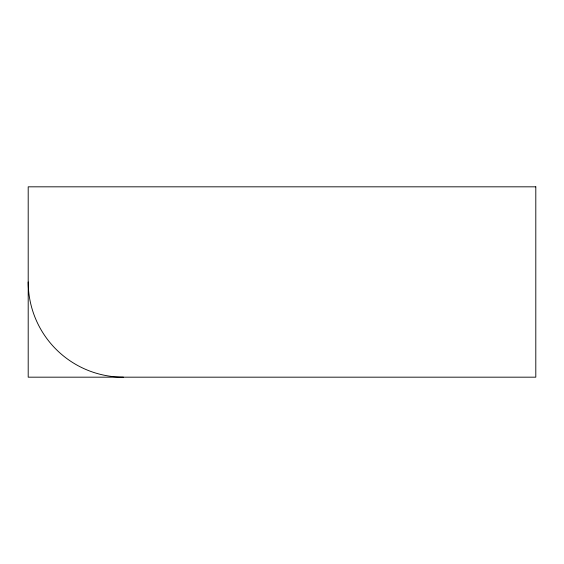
<?xml version="1.0" encoding="UTF-8"?>
<svg xmlns="http://www.w3.org/2000/svg" width="564" height="564" viewBox="0 0 564 564"><rect width="100%" height="100%" fill="white"/><g stroke="black" fill="none" stroke-linecap="round" stroke-linejoin="round"><path stroke-width="0.85" d="M123.375 377.175A95.175 95.175 0 0 1 28.2 282M535.8 186.825L28.2 186.825L28.2 377.175L535.8 377.175L535.8 186.825"/></g></svg>
